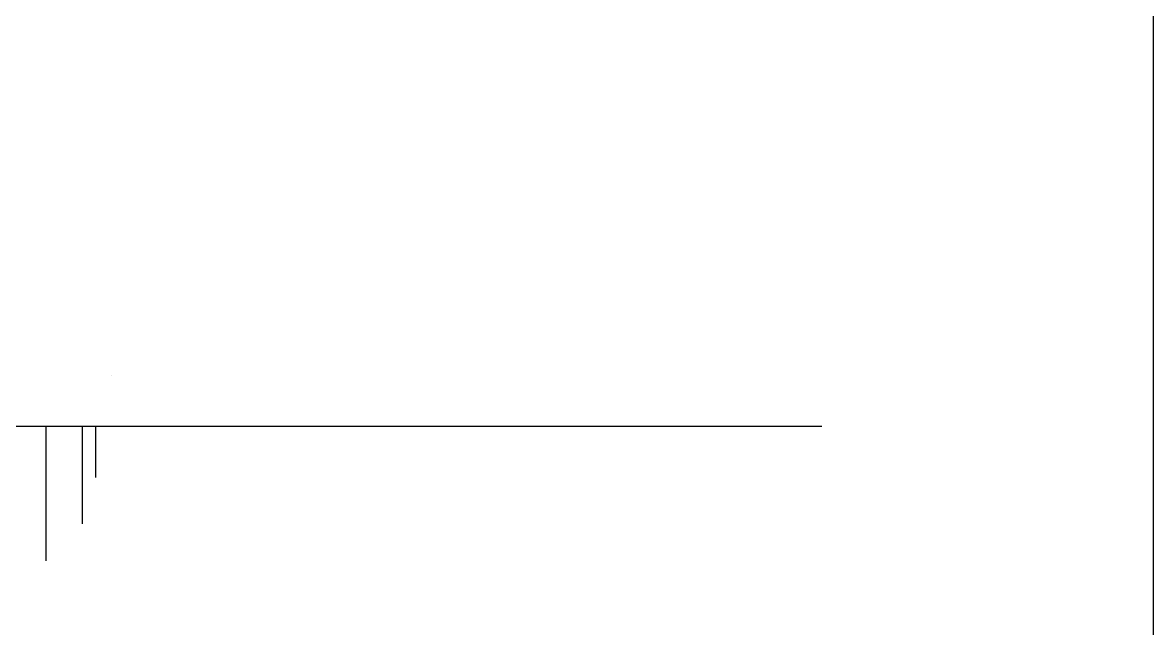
# Model space of a CAD drawing. Header units: metres. Extents: x 50 to 970, y 25 to 530.
# Drawn here: x 510.2 to 737.9, y 146.8 to 268.8 of the extents above; entities that cross this region are included whole.
import ezdxf

# ---------------------------------------------------------------- set-up
doc = ezdxf.new("R2010")
doc.units = ezdxf.units.M

msp = doc.modelspace()

# ---------------------------------------------------------------- linework, layer by layer
for p, q in [((737.893, 98.865), (737.893, 508.737)), ((528.006, 197.824), (528.006, 197.824)), ((390.339, 187.514), (671.158, 187.514)), ((514.859, 187.514), (514.859, 167.884)), ((514.859, 187.514), (514.859, 160.434)), ((514.859, 187.514), (514.859, 167.884)), ((514.859, 187.514), (514.859, 160.434)), ((514.859, 187.514), (514.859, 167.884)), ((514.859, 187.514), (514.859, 160.434)), ((514.859, 187.514), (514.859, 167.884)), ((514.859, 187.514), (514.859, 160.434)), ((514.859, 187.514), (514.859, 167.884)), ((514.859, 187.514), (514.859, 160.434)), ((514.859, 187.514), (514.859, 167.884)), ((514.859, 187.514), (514.859, 160.434)), ((514.859, 187.514), (514.859, 167.884)), ((514.859, 187.514), (514.859, 160.434)), ((514.859, 187.514), (514.859, 167.884)), ((514.859, 187.514), (514.859, 160.434)), ((514.859, 187.514), (514.859, 167.884)), ((514.859, 187.514), (514.859, 160.434)), ((514.859, 187.514), (514.859, 167.884)), ((514.859, 187.514), (514.859, 160.434)), ((514.859, 187.514), (514.859, 167.884)), ((514.859, 187.514), (514.859, 160.434)), ((514.859, 187.514), (514.859, 167.884)), ((514.859, 187.514), (514.859, 160.434)), ((514.859, 187.514), (514.859, 167.884)), ((514.859, 187.514), (514.859, 160.434)), ((514.859, 187.514), (514.859, 167.884)), ((514.859, 187.514), (514.859, 160.434)), ((514.859, 187.514), (514.859, 167.884)), ((514.859, 187.514), (514.859, 160.434)), ((514.859, 187.514), (514.859, 167.884)), ((514.859, 187.514), (514.859, 160.434)), ((514.859, 187.514), (514.859, 167.884)), ((514.859, 187.514), (514.859, 160.434)), ((514.859, 187.514), (514.859, 167.884)), ((514.859, 187.514), (514.859, 160.434)), ((514.859, 187.514), (514.859, 167.884)), ((514.859, 187.514), (514.859, 160.434)), ((514.859, 187.514), (514.859, 167.884)), ((514.859, 187.514), (514.859, 160.434)), ((514.859, 187.514), (514.859, 167.884)), ((514.859, 187.514), (514.859, 160.434)), ((514.859, 187.514), (514.859, 167.884)), ((514.859, 187.514), (514.859, 160.434)), ((514.859, 187.514), (514.859, 167.884)), ((514.859, 187.514), (514.859, 160.434)), ((514.859, 187.514), (514.859, 167.884)), ((514.859, 187.514), (514.859, 160.434)), ((514.859, 187.514), (514.859, 167.884)), ((514.859, 187.514), (514.859, 160.434)), ((514.859, 187.514), (514.859, 167.884)), ((514.859, 187.514), (514.859, 160.434)), ((514.859, 187.514), (514.859, 167.884)), ((514.859, 187.514), (514.859, 160.434)), ((514.859, 187.514), (514.859, 167.884)), ((514.859, 187.514), (514.859, 160.434)), ((514.859, 187.514), (514.859, 167.884)), ((514.859, 187.514), (514.859, 160.434)), ((514.859, 187.514), (514.859, 167.884)), ((514.859, 187.514), (514.859, 160.434)), ((514.859, 187.514), (514.859, 167.884)), ((514.859, 187.514), (514.859, 160.434)), ((514.859, 187.514), (514.859, 167.884)), ((514.859, 187.514), (514.859, 160.434)), ((514.859, 187.514), (514.859, 167.884)), ((514.859, 187.514), (514.859, 160.434)), ((514.859, 187.514), (514.859, 167.884)), ((514.859, 187.514), (514.859, 160.434)), ((514.859, 187.514), (514.859, 167.884)), ((514.859, 187.514), (514.859, 160.434)), ((514.859, 187.514), (514.859, 167.884)), ((514.859, 187.514), (514.859, 160.434)), ((514.859, 187.514), (514.859, 167.884)), ((514.859, 187.514), (514.859, 160.434)), ((514.859, 187.514), (514.859, 167.884)), ((514.859, 187.514), (514.859, 160.434)), ((514.859, 187.514), (514.859, 167.884)), ((514.859, 187.514), (514.859, 160.434)), ((514.859, 187.514), (514.859, 167.884)), ((514.859, 187.514), (514.859, 160.434)), ((522.209, 187.514), (522.209, 167.884)), ((522.209, 187.514), (522.209, 167.884)), ((522.209, 187.514), (522.209, 167.884)), ((522.209, 187.514), (522.209, 167.884)), ((522.209, 187.514), (522.209, 167.884)), ((522.209, 187.514), (522.209, 167.884)), ((522.209, 187.514), (522.209, 167.884)), ((522.209, 187.514), (522.209, 167.884)), ((522.209, 187.514), (522.209, 167.884)), ((522.209, 187.514), (522.209, 167.884)), ((522.209, 187.514), (522.209, 167.884)), ((522.209, 187.514), (522.209, 167.884)), ((522.209, 187.514), (522.209, 167.884)), ((522.209, 187.514), (522.209, 167.884)), ((522.209, 187.514), (522.209, 167.884)), ((522.209, 187.514), (522.209, 167.884)), ((522.209, 187.514), (522.209, 167.884)), ((522.209, 187.514), (522.209, 167.884)), ((522.209, 187.514), (522.209, 167.884)), ((522.209, 187.514), (522.209, 167.884)), ((522.209, 187.514), (522.209, 167.884)), ((522.209, 187.514), (522.209, 167.884)), ((522.209, 187.514), (522.209, 167.884)), ((522.209, 187.514), (522.209, 167.884)), ((522.209, 187.514), (522.209, 167.884)), ((522.209, 187.514), (522.209, 167.884)), ((522.209, 187.514), (522.209, 167.884)), ((522.209, 187.514), (522.209, 167.884)), ((522.209, 187.514), (522.209, 167.884)), ((522.209, 187.514), (522.209, 167.884)), ((522.209, 187.514), (522.209, 167.884)), ((522.209, 187.514), (522.209, 167.884)), ((522.209, 187.514), (522.209, 167.884)), ((522.209, 187.514), (522.209, 167.884)), ((522.209, 187.514), (522.209, 167.884)), ((522.209, 187.514), (522.209, 167.884)), ((522.209, 187.514), (522.209, 167.884)), ((522.209, 187.514), (522.209, 167.884)), ((522.209, 187.514), (522.209, 167.884)), ((522.209, 187.514), (522.209, 167.884)), ((522.209, 187.514), (522.209, 167.884)), ((522.209, 187.514), (522.209, 167.884)), ((522.209, 187.514), (522.209, 167.884)), ((522.209, 187.514), (522.209, 167.884)), ((522.209, 187.514), (522.209, 167.884)), ((522.209, 187.514), (522.209, 167.884)), ((522.209, 187.514), (522.209, 167.884)), ((522.209, 187.514), (522.209, 167.884)), ((522.209, 187.514), (522.209, 167.884)), ((522.209, 187.514), (522.209, 167.884)), ((522.209, 187.514), (522.209, 167.884)), ((522.209, 187.514), (522.209, 167.884)), ((522.209, 187.514), (522.209, 167.884)), ((522.209, 187.514), (522.209, 167.884)), ((522.209, 187.514), (522.209, 167.884)), ((522.209, 187.514), (522.209, 167.884)), ((522.209, 187.514), (522.209, 167.884)), ((522.209, 187.514), (522.209, 167.884)), ((522.209, 187.514), (522.209, 167.884)), ((522.209, 187.514), (522.209, 167.884)), ((522.209, 187.514), (522.209, 167.884)), ((522.209, 187.514), (522.209, 167.884)), ((522.209, 187.514), (522.209, 167.884)), ((522.209, 187.514), (522.209, 167.884)), ((522.209, 187.514), (522.209, 167.884)), ((522.209, 187.514), (522.209, 167.884)), ((522.209, 187.514), (522.209, 167.884)), ((522.209, 187.514), (522.209, 167.884)), ((522.209, 187.514), (522.209, 167.884)), ((522.209, 187.514), (522.209, 167.884)), ((522.209, 187.514), (522.209, 167.884)), ((522.209, 187.514), (522.209, 167.884)), ((522.209, 187.514), (522.209, 167.884)), ((522.209, 187.514), (522.209, 167.884)), ((522.209, 187.514), (522.209, 167.884)), ((522.209, 187.514), (522.209, 167.884)), ((522.209, 187.514), (522.209, 167.884)), ((522.209, 187.514), (522.209, 167.884)), ((522.209, 187.514), (522.209, 167.884)), ((522.209, 187.514), (522.209, 167.884)), ((524.859, 187.514), (524.859, 177.204)), ((524.859, 187.514), (524.859, 177.204)), ((524.859, 187.514), (524.859, 177.204)), ((524.859, 187.514), (524.859, 177.204)), ((524.859, 187.514), (524.859, 177.204)), ((524.859, 187.514), (524.859, 177.204)), ((524.859, 187.514), (524.859, 177.204)), ((524.859, 187.514), (524.859, 177.204)), ((524.859, 187.514), (524.859, 177.204)), ((524.859, 187.514), (524.859, 177.204)), ((524.859, 187.514), (524.859, 177.204)), ((524.859, 187.514), (524.859, 177.204)), ((524.859, 187.514), (524.859, 177.204)), ((524.859, 187.514), (524.859, 177.204)), ((524.859, 187.514), (524.859, 177.204)), ((524.859, 187.514), (524.859, 177.204)), ((524.859, 187.514), (524.859, 177.204)), ((524.859, 187.514), (524.859, 177.204)), ((524.859, 187.514), (524.859, 177.204)), ((524.859, 187.514), (524.859, 177.204)), ((524.859, 187.514), (524.859, 177.204)), ((524.859, 187.514), (524.859, 177.204)), ((524.859, 187.514), (524.859, 177.204)), ((524.859, 187.514), (524.859, 177.204)), ((524.859, 187.514), (524.859, 177.204)), ((524.859, 187.514), (524.859, 177.204)), ((524.859, 187.514), (524.859, 177.204)), ((524.859, 187.514), (524.859, 177.204)), ((524.859, 187.514), (524.859, 177.204)), ((524.859, 187.514), (524.859, 177.204)), ((524.859, 187.514), (524.859, 177.204)), ((524.859, 187.514), (524.859, 177.204)), ((524.859, 187.514), (524.859, 177.204)), ((524.859, 187.514), (524.859, 177.204)), ((524.859, 187.514), (524.859, 177.204)), ((524.859, 187.514), (524.859, 177.204)), ((524.859, 187.514), (524.859, 177.204)), ((524.859, 187.514), (524.859, 177.204)), ((524.859, 187.514), (524.859, 177.204)), ((524.859, 187.514), (524.859, 177.204)), ((524.859, 177.204), (524.859, 177.204)), ((524.859, 177.204), (524.859, 177.204)), ((524.859, 177.204), (524.859, 177.204)), ((524.859, 177.204), (524.859, 177.204)), ((524.859, 177.204), (524.859, 177.204))]:
    msp.add_line(p, q)

doc.saveas('drawing.dxf')
